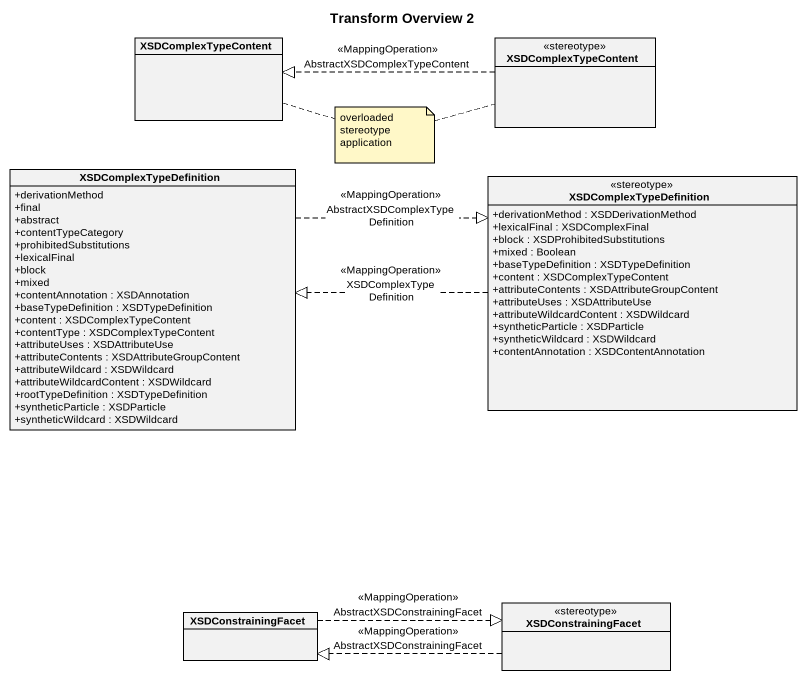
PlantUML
@startuml
title Transform Overview 2
hide circle
hide empty members
skinparam classAttributeIconSize 0
class XSDComplexTypeContent
class "XSDComplexTypeContent" as XSDComplexTypeContent_2 <<stereotype>>
class XSDComplexTypeDefinition {
  +derivationMethod
  +final
  +abstract
  +contentTypeCategory
  +prohibitedSubstitutions
  +lexicalFinal
  +block
  +mixed
  +contentAnnotation : XSDAnnotation
  +baseTypeDefinition : XSDTypeDefinition
  +content : XSDComplexTypeContent
  +contentType : XSDComplexTypeContent
  +attributeUses : XSDAttributeUse
  +attributeContents : XSDAttributeGroupContent
  +attributeWildcard : XSDWildcard
  +attributeWildcardContent : XSDWildcard
  +rootTypeDefinition : XSDTypeDefinition
  +syntheticParticle : XSDParticle
  +syntheticWildcard : XSDWildcard
}
class "XSDComplexTypeDefinition" as XSDComplexTypeDefinition_2 <<stereotype>> {
  +derivationMethod : XSDDerivationMethod
  +lexicalFinal : XSDComplexFinal
  +block : XSDProhibitedSubstitutions
  +mixed : Boolean
  +baseTypeDefinition : XSDTypeDefinition
  +content : XSDComplexTypeContent
  +attributeContents : XSDAttributeGroupContent
  +attributeUses : XSDAttributeUse
  +attributeWildcardContent : XSDWildcard
  +syntheticParticle : XSDParticle
  +syntheticWildcard : XSDWildcard
  +contentAnnotation : XSDContentAnnotation
}
class XSDConstrainingFacet <<stereotype>>
class "XSDConstrainingFacet" as XSDConstrainingFacet_2
XSDComplexTypeContent_2 .left.|> XSDComplexTypeContent : <<MappingOperation>>\nAbstractXSDComplexTypeContent
XSDComplexTypeDefinition .right.|> XSDComplexTypeDefinition_2 : <<MappingOperation>>\nAbstractXSDComplexTypeDefinition
XSDComplexTypeDefinition_2 .left.|> XSDComplexTypeDefinition : <<MappingOperation>>\nXSDComplexTypeDefinition
XSDConstrainingFacet .left.|> XSDConstrainingFacet_2 : <<MappingOperation>>\nAbstractXSDConstrainingFacet
XSDConstrainingFacet_2 .right.|> XSDConstrainingFacet : <<MappingOperation>>\nAbstractXSDConstrainingFacet
note as N1
  overloaded
  stereotype
  application
end note
N1 .. XSDComplexTypeContent
N1 .. XSDComplexTypeContent_2
@enduml
